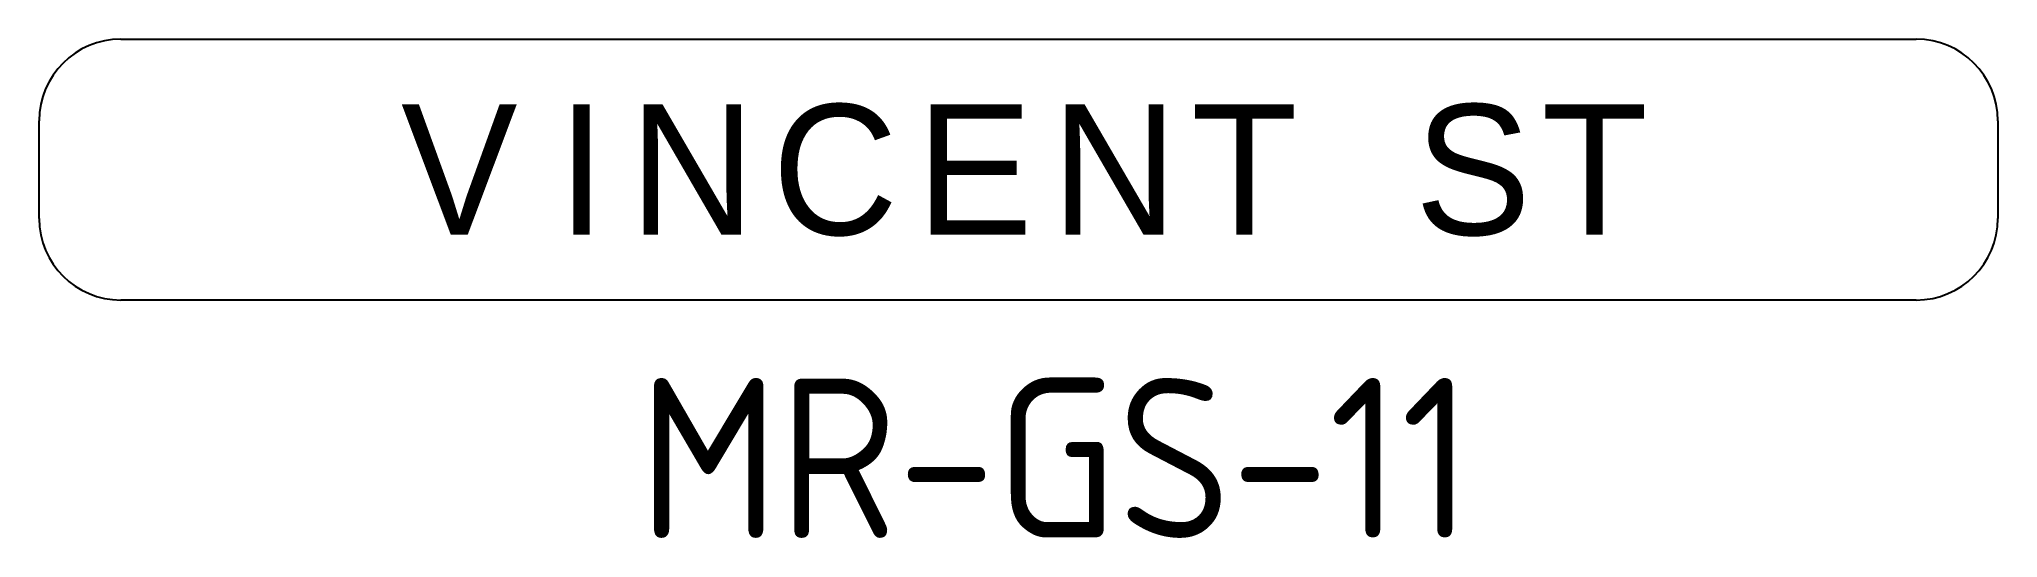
# Model space of a CAD drawing. Extents: x 2.2 to 32.8, y 0.3 to 8.1.
import ezdxf
from ezdxf.enums import TextEntityAlignment as Align

# ---------------------------------------------------------------- set-up
doc = ezdxf.new("R2010")
doc.units = 0
doc.layers.add('L18', color=4, linetype='CONTINUOUS')
doc.layers.add('T25', color=1, linetype='CONTINUOUS')
doc.styles.add('ESERIES', font='Eseries.shx')
doc.styles.add('ISO', font='iso.shx')

msp = doc.modelspace()

# ---------------------------------------------------------------- linework, layer by layer
at = {"layer": 'L18'}
for p, q in [((3.482, 8.101), (31.532, 8.101)), ((2.207, 5.296), (2.207, 6.826)), ((32.807, 6.826), (32.807, 5.296)), ((31.532, 4.021), (3.482, 4.021))]:
    msp.add_line(p, q, dxfattribs=at)
for centre, start, end in [((3.482, 6.826), 90, 180), ((31.532, 6.826), 360, 90), ((3.482, 5.296), 180, 270), ((31.532, 5.296), 270, 360)]:
    msp.add_arc(centre, 1.275, start, end, dxfattribs=at)

# ---------------------------------------------------------------- texts
at = {"layer": 'L18', "style": 'ESERIES'}
for s, p in [('V', (7.86, 5.041)), ('I', (10.302, 5.041)), ('N', (11.426, 5.041)), ('C', (13.656, 5.041)), ('E', (15.909, 5.041)), ('N', (18.02, 5.041)), ('T', (20.202, 5.041)), ('S', (23.696, 5.041)), ('T', (25.674, 5.041))]:
    msp.add_text(s, height=2.04, dxfattribs=at).set_placement(p)
at = {"layer": 'T25', "style": 'ISO'}
msp.add_text('MR-GS-11', height=2.5, dxfattribs=at).set_placement((18.088, 0.302), align=Align.CENTER)

doc.saveas('drawing.dxf')
